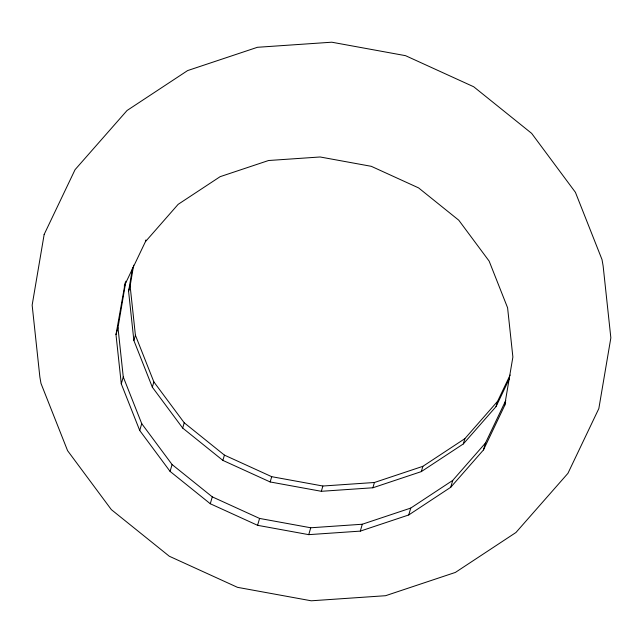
<?xml version="1.0" encoding="UTF-8"?>
<svg xmlns="http://www.w3.org/2000/svg" width="643" height="643" viewBox="0 0 643 643"><rect width="100%" height="100%" fill="white"/><g stroke="black" fill="none" stroke-linecap="round" stroke-linejoin="round"><path stroke-width="0.96" d="M505.647 402.084L504.651 405.524L483.456 449.947L450.735 487.273L408.731 514.963L360.305 531.118L308.744 534.646L257.578 525.315L210.285 503.742L170.09 471.407L139.732 430.513L121.278 383.855L115.989 334.593L125.224 282.663M115.989 334.593L117.982 327.721L125.883 281.208M509.457 378.494L496.042 406.601L463.33 443.927L421.326 471.608L372.892 487.772L321.339 491.3L270.173 481.961L222.88 460.396L182.684 428.061L152.327 387.166L133.873 340.501L128.584 291.247L132.619 267.496M128.584 291.247L130.119 285.966L133.648 265.181M504.651 405.524L512.881 357.034L507.592 307.78L489.146 261.114L458.78 220.219L418.585 187.893L371.292 166.32L320.126 156.98L268.573 160.509L220.139 176.672L178.135 204.353L145.422 241.68L124.22 286.103M145.422 241.68L145.921 239.96M121.278 383.855L123.271 376.975L117.982 327.721M133.873 340.501L135.408 335.22L130.119 285.966M139.732 430.513L141.725 423.641L123.271 376.975M152.327 387.166L153.854 381.886L135.408 335.22M170.09 471.407L172.083 464.535L141.725 423.641M182.684 428.061L184.219 422.781L153.854 381.886M210.285 503.742L212.278 496.862L172.083 464.535M222.88 460.396L224.415 455.107L184.219 422.781M257.578 525.315L259.571 518.435L212.278 496.862M270.173 481.961L271.708 476.68L224.415 455.107M308.744 534.646L310.746 527.774L362.298 524.238L410.732 508.083L452.736 480.393L485.449 443.067L505.784 400.46M321.339 491.3L322.874 486.02L374.427 482.491L422.861 466.328L464.865 438.647L497.578 401.32L510.124 375.03M360.305 531.118L362.298 524.238M372.892 487.772L374.427 482.491M408.731 514.963L410.732 508.083M421.326 471.608L422.861 466.328M450.735 487.273L452.736 480.393M463.33 443.927L464.865 438.647M483.456 449.947L485.449 443.067M496.042 406.601L497.578 401.32M271.708 476.68L322.874 486.02M259.571 518.435L310.746 527.774M44.158 234.438L32.15 305.144L39.858 376.959L40.975 383.397L67.579 450.671L111.343 509.626L169.294 556.235L237.476 587.332L311.244 600.795L385.575 595.707L455.397 572.415L515.951 532.5L567.938 473.328L598.842 408.562L610.85 337.856L603.142 266.041L602.025 259.603L575.421 192.329L531.657 133.374L473.706 86.765L405.524 55.668L331.756 42.205L257.425 47.293L187.603 70.585L127.049 110.5L75.062 169.672L44.158 234.438"/></g></svg>
